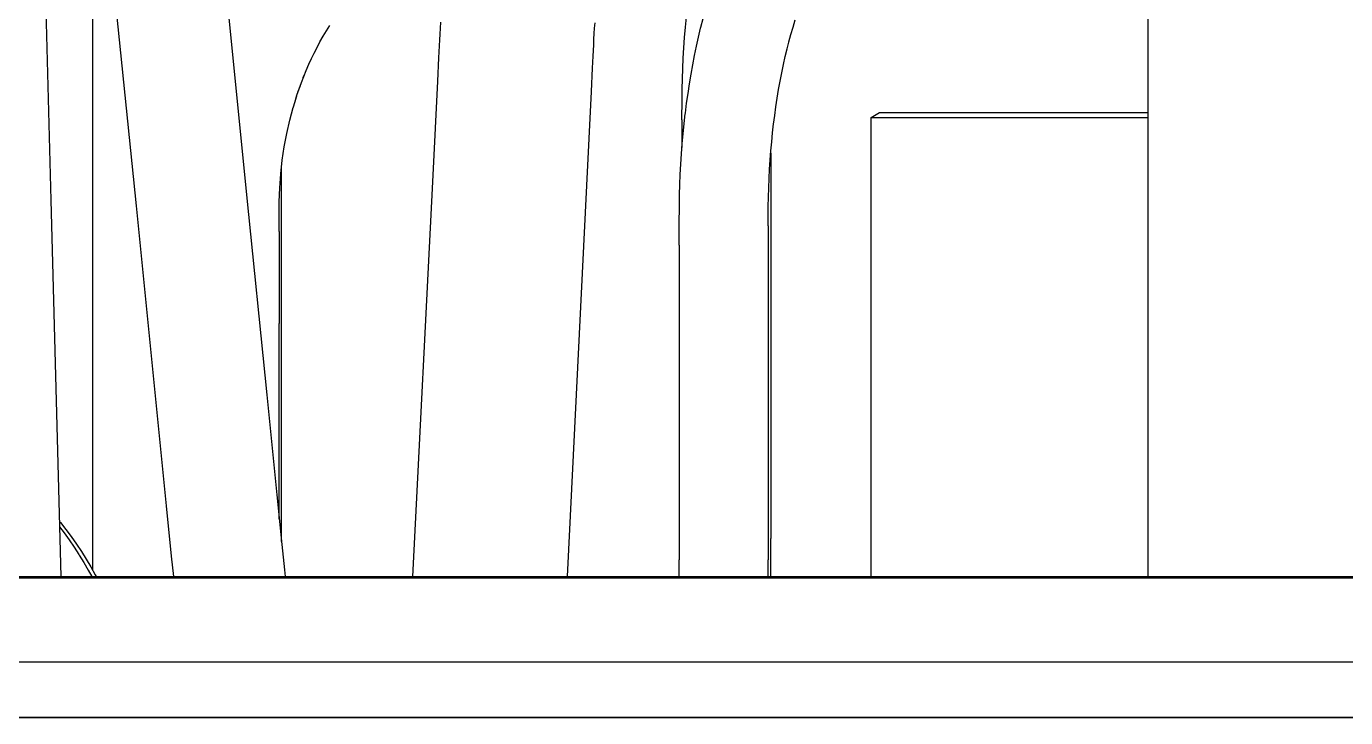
# Model space of a CAD drawing. Header units: millimetres. Extents: x -244 to 244, y -316 to 313.
# Drawn here: x -184.7 to -65.4, y -120 to -57.4 of the extents above; entities that cross this region are included whole.
import ezdxf

# ---------------------------------------------------------------- set-up
doc = ezdxf.new("R2010")
doc.units = ezdxf.units.MM
doc.layers.add('VISIBLE', color=7, linetype='Continuous')

msp = doc.modelspace()

# ---------------------------------------------------------------- linework, layer by layer
at = {"layer": 'VISIBLE'}
for p, q in [((-183.49, -36.87), (-182.51, -73.17)), ((-168.46, -36.49), (-164.81, -72.68)), ((-178.46, -37.49), (-174.81, -73.69)), ((-83.27, -107.23), (-83.27, -53.17)), ((-178.71, -106.69), (-178.71, -55.6)), ((-147.27, -57.61), (-147.24, -57.08)), ((-133.33, -57.61), (-133.29, -57.14)), ((-125.12, -57.53), (-125.03, -56.62)), ((-123.72, -57.53), (-123.52, -56.73)), ((-115.38, -57.51), (-115.18, -56.85)), ((-158.17, -58.85), (-157.88, -58.34)), ((-157.88, -58.34), (-157.59, -57.85)), ((-157.59, -57.85), (-157.29, -57.36)), ((-147.33, -58.68), (-147.3, -58.14)), ((-147.3, -58.14), (-147.27, -57.61)), ((-133.39, -58.6), (-133.36, -58.1)), ((-133.36, -58.1), (-133.33, -57.61)), ((-125.26, -59.39), (-125.19, -58.46)), ((-125.19, -58.46), (-125.12, -57.53)), ((-124.12, -59.24), (-123.93, -58.42)), ((-123.93, -58.42), (-123.74, -57.62)), ((-123.74, -57.62), (-123.72, -57.53)), ((-115.76, -58.86), (-115.58, -58.18)), ((-115.58, -58.18), (-115.38, -57.51)), ((-158.7, -59.88), (-158.44, -59.36)), ((-158.44, -59.36), (-158.17, -58.85)), ((-147.41, -60.29), (-147.36, -59.22)), ((-147.36, -59.22), (-147.33, -58.68)), ((-133.47, -60.16), (-133.41, -59.11)), ((-133.41, -59.11), (-133.39, -58.6)), ((-125.31, -60.32), (-125.26, -59.39)), ((-124.29, -60.07), (-124.12, -59.24)), ((-116.09, -60.18), (-115.92, -59.47)), ((-115.92, -59.47), (-115.74, -58.76)), ((-115.74, -58.76), (-115.74, -58.76)), ((-159.17, -60.88), (-158.93, -60.35)), ((-158.93, -60.35), (-158.68, -59.82)), ((-158.7, -59.88), (-158.7, -59.88)), ((-147.51, -62.42), (-147.41, -60.29)), ((-133.52, -61.22), (-133.47, -60.16)), ((-125.36, -61.26), (-125.31, -60.32)), ((-124.45, -60.92), (-124.29, -60.07)), ((-116.25, -60.91), (-116.09, -60.18)), ((-159.85, -62.53), (-159.63, -61.98)), ((-159.68, -62.09), (-159.59, -61.86)), ((-159.63, -61.98), (-159.41, -61.43)), ((-159.63, -61.98), (-159.63, -61.98)), ((-159.63, -61.98), (-159.63, -61.98)), ((-159.41, -61.43), (-159.17, -60.88)), ((-133.62, -63.35), (-133.52, -61.22)), ((-125.39, -62.19), (-125.36, -61.26)), ((-124.75, -62.64), (-124.61, -61.77)), ((-124.61, -61.77), (-124.45, -60.92)), ((-116.55, -62.41), (-116.4, -61.66)), ((-116.4, -61.66), (-116.25, -60.91)), ((-160.25, -63.66), (-160.05, -63.09)), ((-160.16, -63.41), (-159.94, -62.79)), ((-160.05, -63.09), (-159.85, -62.53)), ((-160.05, -63.09), (-160.05, -63.09)), ((-160.05, -63.09), (-160.05, -63.09)), ((-147.94, -70.92), (-147.51, -62.42)), ((-125.42, -64.06), (-125.41, -63.13)), ((-125.41, -63.13), (-125.39, -62.19)), ((-124.88, -63.52), (-124.75, -62.64)), ((-116.81, -63.94), (-116.69, -63.17)), ((-116.69, -63.17), (-116.55, -62.41)), ((-160.6, -64.81), (-160.43, -64.24)), ((-160.58, -64.73), (-160.27, -63.74)), ((-160.43, -64.24), (-160.25, -63.66)), ((-160.43, -64.24), (-160.43, -64.23)), ((-160.43, -64.24), (-160.43, -64.24)), ((-134.04, -71.86), (-133.62, -63.35)), ((-125.43, -65.9), (-125.42, -64.06)), ((-125.12, -65.3), (-125.01, -64.4)), ((-125.01, -64.4), (-124.88, -63.52)), ((-116.93, -64.73), (-116.81, -63.94)), ((-160.91, -65.95), (-160.6, -64.79)), ((-160.6, -64.81), (-160.6, -64.81)), ((-125.23, -66.25), (-125.13, -65.35)), ((-125.13, -65.35), (-125.12, -65.3)), ((-117.14, -66.29), (-117.04, -65.52)), ((-117.04, -65.52), (-116.93, -64.73)), ((-108.32, -65.7), (-107.57, -65.24)), ((-107.57, -65.24), (-83.27, -65.24)), ((-161.18, -67.15), (-160.91, -65.95)), ((-125.43, -65.9), (-125.43, -67.72)), ((-125.32, -67.16), (-125.23, -66.25)), ((-117.23, -67.07), (-117.14, -66.26)), ((-117.14, -66.26), (-117.14, -66.26)), ((-108.32, -107.23), (-108.32, -65.7)), ((-108.32, -65.7), (-83.27, -65.7)), ((-161.4, -68.35), (-161.18, -67.15)), ((-125.43, -67.72), (-125.43, -68.42)), ((-125.4, -68.07), (-125.32, -67.16)), ((-117.39, -68.71), (-117.31, -67.89)), ((-117.31, -67.89), (-117.23, -67.07)), ((-161.58, -69.57), (-161.4, -68.35)), ((-125.53, -69.91), (-125.47, -68.99)), ((-125.47, -68.99), (-125.4, -68.07)), ((-117.45, -69.54), (-117.39, -68.71)), ((-117.4, -68.92), (-117.4, -74.94)), ((-161.71, -70.8), (-161.58, -69.57)), ((-161.65, -74.63), (-161.65, -70.23)), ((-125.58, -70.84), (-125.53, -69.91)), ((-117.55, -71.21), (-117.51, -70.37)), ((-117.51, -70.37), (-117.45, -69.54)), ((-161.8, -72.06), (-161.71, -70.8)), ((-149.76, -107.23), (-147.94, -70.92)), ((-125.62, -71.76), (-125.58, -70.84)), ((-117.58, -72.06), (-117.55, -71.21)), ((-164.81, -72.68), (-162.99, -90.78)), ((-161.85, -73.34), (-161.8, -72.06)), ((-135.78, -107.23), (-134.04, -71.86)), ((-125.66, -73.61), (-125.65, -72.69)), ((-125.65, -72.69), (-125.62, -71.76)), ((-117.61, -72.91), (-117.58, -72.06)), ((-182.51, -73.17), (-181.6, -107.23)), ((-174.81, -73.69), (-172.99, -91.79)), ((-161.87, -74.66), (-161.85, -73.34)), ((-125.68, -75.44), (-125.66, -73.61)), ((-117.63, -75.5), (-117.62, -73.76)), ((-117.62, -73.76), (-117.61, -72.91)), ((-161.87, -76), (-161.87, -74.66)), ((-161.65, -85.62), (-161.65, -74.63)), ((-117.4, -74.94), (-117.4, -103.78)), ((-161.87, -76), (-161.86, -78.77)), ((-125.68, -77.24), (-125.68, -75.44)), ((-117.63, -75.5), (-117.63, -77.25)), ((-125.68, -77.24), (-125.67, -105.71)), ((-117.63, -77.25), (-117.63, -105.71)), ((-161.86, -78.77), (-161.85, -84.34)), ((-161.85, -102.04), (-161.85, -84.34)), ((-161.65, -104.07), (-161.65, -85.62)), ((-172.99, -91.79), (-172.08, -100.84)), ((-162.99, -90.78), (-162.07, -99.83)), ((-162.07, -99.83), (-161.63, -104.34)), ((-172.08, -100.84), (-171.63, -105.38)), ((-181.73, -102.24), (-181.64, -102.34)), ((-181.64, -102.34), (-181.15, -102.97)), ((-181.72, -102.75), (-181.31, -103.28)), ((-181.31, -103.28), (-180.85, -103.92)), ((-181.15, -102.97), (-180.67, -103.62)), ((-180.67, -103.62), (-180.2, -104.29)), ((-180.67, -103.62), (-180.67, -103.62)), ((-117.4, -107.23), (-117.4, -103.78)), ((-180.85, -103.92), (-180.4, -104.58)), ((-180.4, -104.58), (-179.97, -105.25)), ((-180.2, -104.29), (-179.75, -104.97)), ((-179.75, -104.97), (-179.31, -105.66)), ((-161.63, -104.34), (-161.39, -106.62)), ((-179.97, -105.25), (-179.95, -105.29)), ((-179.95, -105.29), (-179.53, -105.97)), ((-179.53, -105.97), (-179.13, -106.66)), ((-179.31, -105.66), (-179.31, -105.66)), ((-179.31, -105.66), (-178.9, -106.36)), ((-179.31, -105.66), (-178.9, -106.36)), ((-171.63, -105.38), (-171.43, -107.23)), ((-125.67, -107.23), (-125.67, -105.71)), ((-117.63, -107.23), (-117.63, -105.71)), ((-197.47, -107.34), (197.47, -107.34)), ((-197.39, -107.3), (197.39, -107.3)), ((-197.34, -107.27), (197.34, -107.27)), ((-197.27, -107.23), (197.27, -107.23)), ((-179.13, -106.66), (-178.81, -107.23)), ((-178.9, -106.36), (-178.5, -107.07)), ((-178.9, -106.36), (-178.5, -107.07)), ((-178.5, -107.07), (-178.5, -107.07)), ((-178.5, -107.07), (-178.41, -107.23)), ((-178.5, -107.07), (-178.41, -107.23)), ((-178.5, -107.07), (-178.5, -107.07)), ((-161.39, -106.62), (-161.32, -107.23)), ((-197.47, -114.94), (197.47, -114.94)), ((-197.47, -120), (197.47, -120)), ((-197.41, -119.96), (197.41, -119.96))]:
    msp.add_line(p, q, dxfattribs=at)

doc.saveas('drawing.dxf')
